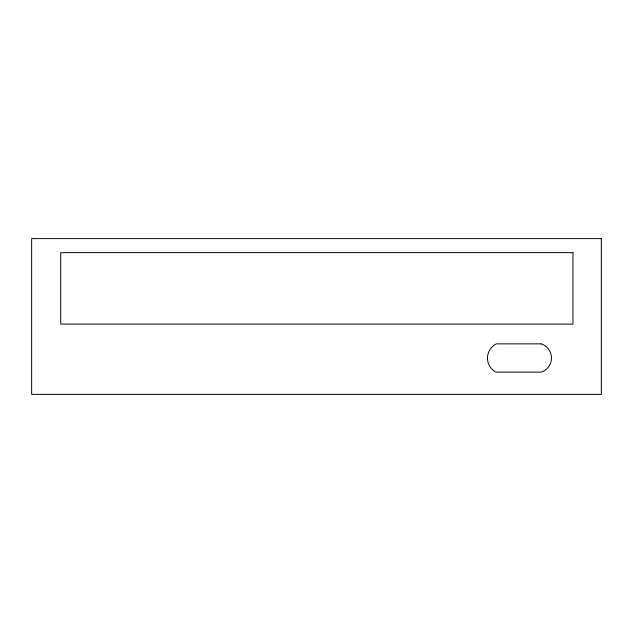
<?xml version="1.0" encoding="UTF-8"?>
<svg xmlns="http://www.w3.org/2000/svg" width="633" height="633" viewBox="0 0 633 633"><rect width="100%" height="100%" fill="white"/><g stroke="black" fill="none" stroke-linecap="round" stroke-linejoin="round"><path stroke-width="0.95" d="M601.35 238.601L31.65 238.601L31.65 394.399L601.35 394.399L601.35 238.601M572.96 252.654L60.721 252.654L60.721 324.128L572.96 324.128L572.96 252.654M541.199 343.869L496.359 343.869A15.865 15.865 0 0 0 495.861 372.117L541.199 372.117A14.844 14.844 0 0 0 541.199 343.869"/></g></svg>
